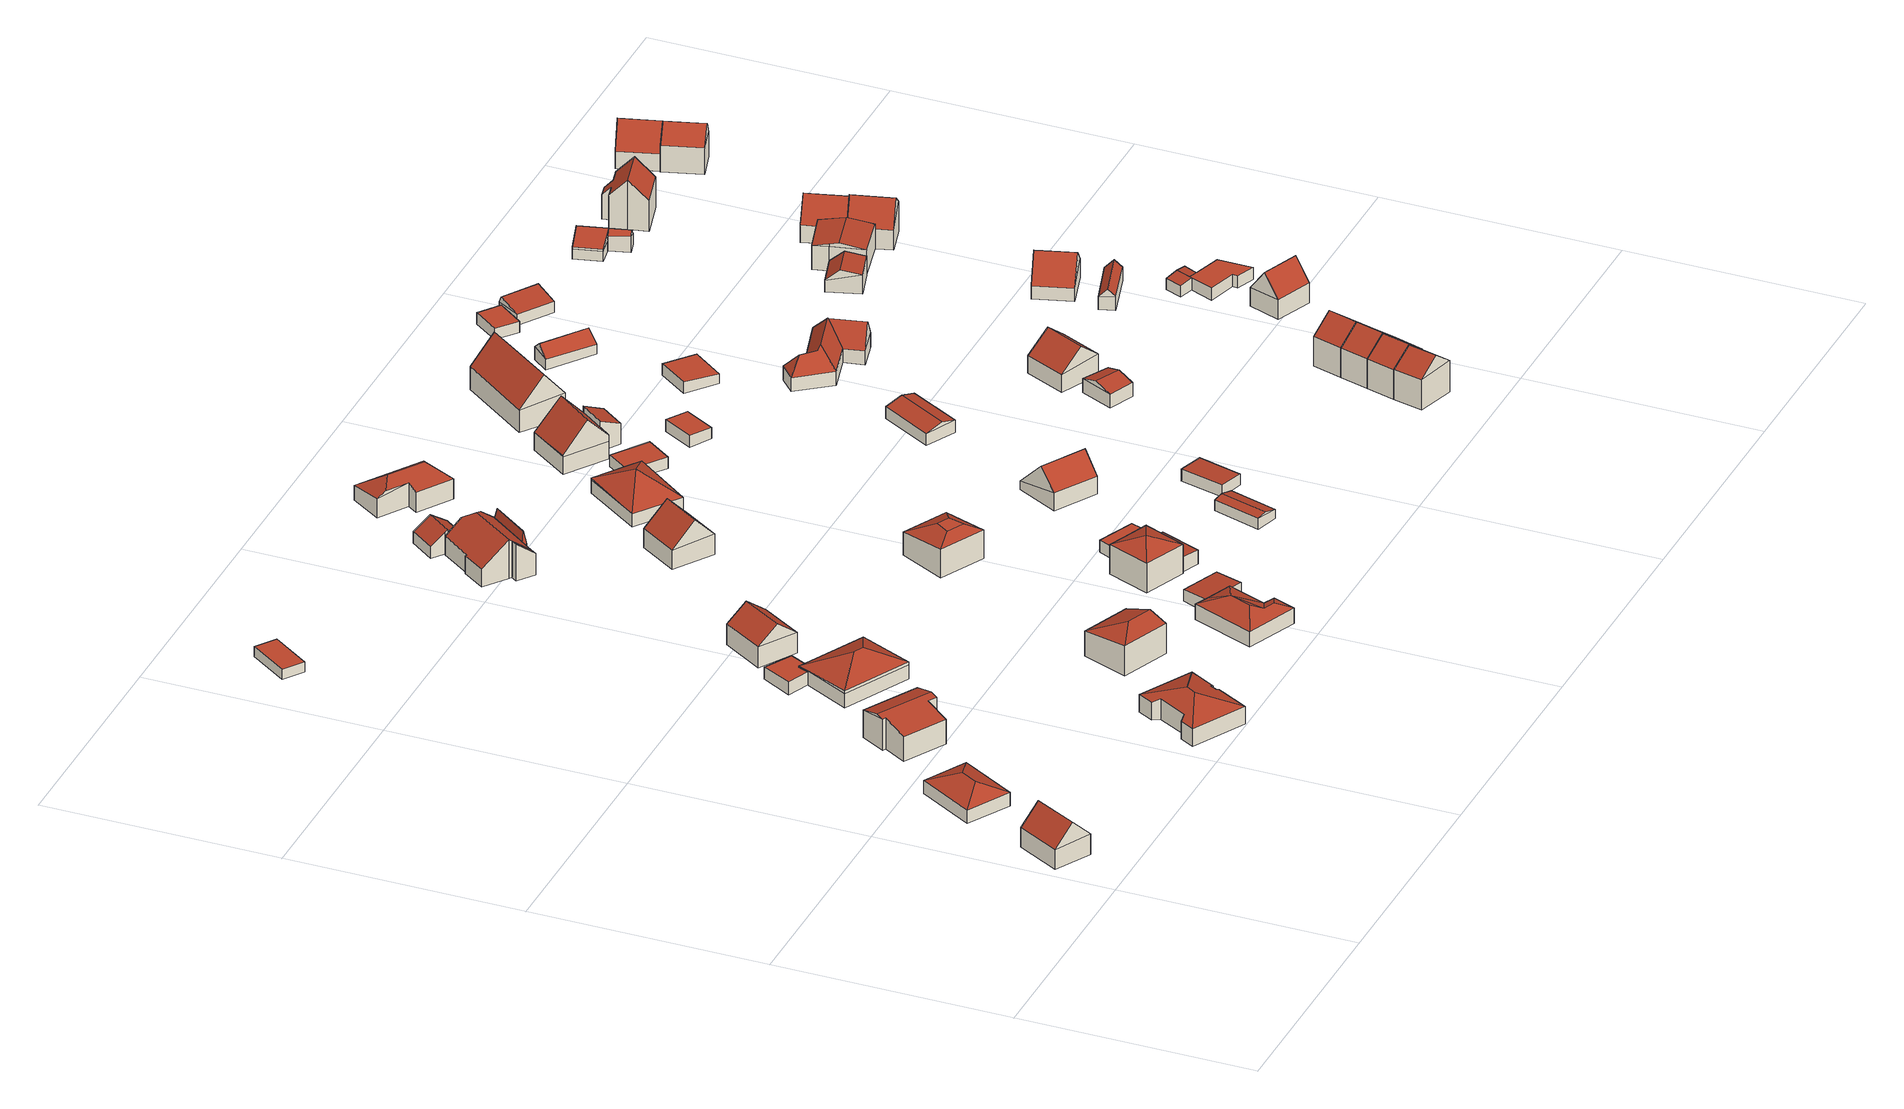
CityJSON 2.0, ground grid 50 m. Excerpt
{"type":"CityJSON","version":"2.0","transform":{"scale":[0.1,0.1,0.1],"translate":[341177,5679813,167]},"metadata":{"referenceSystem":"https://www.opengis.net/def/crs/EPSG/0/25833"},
"CityObjects":{
"building1":{"type":"Building","attributes":{"Dachtyp_tdc":"tdcGableRoof","Gemeindeschluessel":14729160,"Dachneigung":45.12,"QualitaetDacherkennung":83,"Geometrietyp2DReferenz":"3000","function":"31001_9998","roofType":"3100","measuredHeight":8.68},"geometry":[{"type":"MultiSurface","lod":"2","boundaries":[[[0,1,2,3]],[[1,4,5,2]],[[4,6,7,5]],[[6,0,3,7]],[[4,1,8]],[[0,6,9]],[[1,0,9,8]],[[6,4,8,9]],[[3,2,5,7]]],"semantics":{"surfaces":[{"type":"WallSurface"},{"type":"RoofSurface"},{"type":"GroundSurface"}],"values":[0,0,0,0,0,0,1,1,2]}}]},
"building2":{"type":"Building","attributes":{"Dachtyp_tdc":"tdcHipRoof","Gemeindeschluessel":14729160,"Dachneigung":23.97,"QualitaetDacherkennung":82,"Geometrietyp2DReferenz":"3000","function":"31001_9998","roofType":"3200","measuredHeight":5.32},"geometry":[{"type":"MultiSurface","lod":"2","boundaries":[[[10,11,12,13]],[[11,14,15,12]],[[14,16,17,15]],[[16,10,13,17]],[[14,11,18]],[[10,16,19]],[[11,10,19,18]],[[16,14,18,19]],[[13,12,15,17]]],"semantics":{"surfaces":[{"type":"WallSurface"},{"type":"RoofSurface"},{"type":"GroundSurface"}],"values":[0,0,0,0,1,1,1,1,2]}}]},
"building3":{"type":"Building","attributes":{"Dachtyp_tdc":"tdcFreeFormRoof","Gemeindeschluessel":14729160,"Dachneigung":14.76,"QualitaetDacherkennung":68,"Geometrietyp2DReferenz":"3000","function":"31001_9998","roofType":"5000","measuredHeight":7.31},"geometry":[{"type":"MultiSurface","lod":"2","boundaries":[[[20,21,22,23]],[[21,24,25,22]],[[24,26,27,25]],[[26,28,29,27]],[[28,30,31,29]],[[30,32,33,31]],[[32,34,35,33]],[[34,20,23,35]],[[32,30,28,26,24,36,37,34]],[[36,21,20,37]],[[20,34,37]],[[24,21,36]],[[23,22,25,27,29,31,33,35]]],"semantics":{"surfaces":[{"type":"WallSurface"},{"type":"RoofSurface"},{"type":"GroundSurface"}],"values":[0,0,0,0,0,0,0,0,1,1,0,0,2]}}]},
"building4":{"type":"Building","attributes":{"Dachtyp_tdc":"tdcPolyFlatRoof","Gemeindeschluessel":14729160,"Dachneigung":0,"QualitaetDacherkennung":56,"Geometrietyp2DReferenz":"3000","function":"31001_9998","roofType":"1000","measuredHeight":2.3},"geometry":[{"type":"MultiSurface","lod":"2","boundaries":[[[38,39,40,41]],[[39,42,43,40]],[[42,44,45,43]],[[44,38,41,45]],[[44,42,39,38]],[[41,40,43,45]]],"semantics":{"surfaces":[{"type":"WallSurface"},{"type":"RoofSurface"},{"type":"GroundSurface"}],"values":[0,0,0,0,1,2]}}]},
"building5":{"type":"Building","attributes":{"Dachtyp_tdc":"tdcFreeFormRoof","Gemeindeschluessel":14729160,"Dachneigung":20.53,"QualitaetDacherkennung":83,"Geometrietyp2DReferenz":"3000","function":"31001_9998","roofType":"5000","measuredHeight":6.41},"geometry":[{"type":"MultiSurface","lod":"2","boundaries":[[[46,47,48,49]],[[47,50,51,48]],[[50,52,53,51]],[[52,54,55,53]],[[54,56,57,55]],[[56,58,59,57]],[[58,60,61,59]],[[60,62,63,61]],[[62,64,65,63]],[[64,66,67,65]],[[66,68,69,67]],[[68,70,71,69]],[[70,46,49,71]],[[60,72,73]],[[58,72,60]],[[46,74,47]],[[54,52,50,47,74,72,58,56]],[[70,68,66,64,62,73,72,74,46]],[[62,60,73]],[[49,48,51,53,55,57,59,61,63,65,67,69,71]]],"semantics":{"surfaces":[{"type":"WallSurface"},{"type":"RoofSurface"},{"type":"GroundSurface"}],"values":[0,0,0,0,0,0,0,0,0,0,0,0,0,1,1,1,1,1,0,2]}}]},
"building6":{"type":"Building","attributes":{"Dachtyp_tdc":"tdcPolyFlatRoof","Gemeindeschluessel":14729160,"Dachneigung":2.59,"QualitaetDacherkennung":80,"Geometrietyp2DReferenz":"3000","function":"31001_9998","roofType":"2100","measuredHeight":2.92},"geometry":[{"type":"MultiSurface","lod":"2","boundaries":[[[75,76,77,78]],[[76,79,80,77]],[[79,81,82,80]],[[81,83,84,82]],[[83,85,86,84]],[[85,75,78,86]],[[85,83,81,79,76,75]],[[78,77,80,82,84,86]]],"semantics":{"surfaces":[{"type":"WallSurface"},{"type":"RoofSurface"},{"type":"GroundSurface"}],"values":[0,0,0,0,0,0,1,2]}}]},
"building7":{"type":"Building","attributes":{"Dachtyp_tdc":"tdcFreeFormRoof","Gemeindeschluessel":14729160,"Dachneigung":25.03,"QualitaetDacherkennung":72,"Geometrietyp2DReferenz":"3000","function":"31001_9998","roofType":"5000","measuredHeight":6.5},"geometry":[{"type":"MultiSurface","lod":"2","boundaries":[[[87,88,89,90]],[[88,91,78,89]],[[91,92,86,78]],[[92,93,84,86]],[[93,94,95,84]],[[94,87,90,95]],[[96,92,97,98]],[[94,99,100]],[[100,99,96,98]],[[96,99,94,93,92]],[[87,100,98,88]],[[94,100,87]],[[88,98,97,91]],[[91,97,92]],[[90,89,78,86,84,95]]],"semantics":{"surfaces":[{"type":"WallSurface"},{"type":"RoofSurface"},{"type":"GroundSurface"}],"values":[0,0,0,0,0,0,1,1,1,1,0,0,0,0,2]}}]},
"building8":{"type":"Building","attributes":{"Dachtyp_tdc":"tdcGableRoof","Gemeindeschluessel":14729160,"Dachneigung":37.98,"QualitaetDacherkennung":80,"Geometrietyp2DReferenz":"3000","function":"31001_9998","roofType":"3100","measuredHeight":8.06},"geometry":[{"type":"MultiSurface","lod":"2","boundaries":[[[101,102,103,104]],[[102,105,106,103]],[[105,107,108,106]],[[107,101,104,108]],[[105,102,109]],[[101,107,110]],[[102,101,110,109]],[[107,105,109,110]],[[104,103,106,108]]],"semantics":{"surfaces":[{"type":"WallSurface"},{"type":"RoofSurface"},{"type":"GroundSurface"}],"values":[0,0,0,0,0,0,1,1,2]}}]},
"building9":{"type":"Building","attributes":{"Dachtyp_tdc":"tdcHipAndGableRoof","Gemeindeschluessel":14729160,"Dachneigung":22.13,"QualitaetDacherkennung":60,"Geometrietyp2DReferenz":"3000","function":"31001_9998","roofType":"5000","measuredHeight":8.04},"geometry":[{"type":"MultiSurface","lod":"2","boundaries":[[[111,112,113,114]],[[112,115,116,113]],[[115,117,118,116]],[[117,111,114,118]],[[115,112,119]],[[111,117,120]],[[112,111,120,119]],[[117,115,119,120]],[[114,113,116,118]]],"semantics":{"surfaces":[{"type":"WallSurface"},{"type":"RoofSurface"},{"type":"GroundSurface"}],"values":[0,0,0,0,1,0,1,1,2]}}]},
"building10":{"type":"Building","attributes":{"Dachtyp_tdc":"tdcFreeFormRoof","Gemeindeschluessel":14729160,"Dachneigung":21.83,"QualitaetDacherkennung":83,"Geometrietyp2DReferenz":"3000","function":"31001_9998","roofType":"5000","measuredHeight":5.32},"geometry":[{"type":"MultiSurface","lod":"2","boundaries":[[[121,122,123,124]],[[122,125,126,123]],[[125,127,128,126]],[[127,129,130,128]],[[129,131,132,130]],[[131,133,134,132]],[[133,135,136,134]],[[135,121,124,136]],[[131,137,133]],[[137,131,129]],[[138,137,129,127]],[[139,140,138,127,125]],[[139,125,122]],[[140,139,122,121]],[[137,121,135,133]],[[137,140,121]],[[140,137,138]],[[124,123,126,128,130,132,134,136]]],"semantics":{"surfaces":[{"type":"WallSurface"},{"type":"RoofSurface"},{"type":"GroundSurface"}],"values":[0,0,0,0,0,0,0,0,1,1,1,1,1,1,1,1,1,2]}}]},
"building11":{"type":"Building","attributes":{"Gemeindeschluessel":14729160,"Geometrietyp2DReferenz":"3000","function":"31001_9998","roofType":"9999"},"children":["building11-1","building11-2","building11-3"]},
"building11-1":{"type":"BuildingPart","attributes":{"Dachtyp_tdc":"tdcFreeFormRoof","Dachneigung":79.17,"QualitaetDacherkennung":35,"Geometrietyp2DReferenz":"3000","roofType":"5000","measuredHeight":6.89},"parents":["building11"],"geometry":[{"type":"MultiSurface","lod":"2","boundaries":[[[141,142,143,144]],[[142,145,146,143]],[[147,148,149]],[[148,141,144,149]],[[145,142,150]],[[142,141,151,150]],[[141,148,147,151]],[[147,145,150,151]],[[144,143,146,149]],[[149,146,145,147]]],"semantics":{"surfaces":[{"type":"WallSurface"},{"type":"RoofSurface"},{"type":"GroundSurface"},{"type":"ClosureSurface"}],"values":[0,0,0,0,1,1,1,1,2,3]}}]},
"building11-2":{"type":"BuildingPart","attributes":{"Dachtyp_tdc":"tdcGableAndHippedGRoof","Dachneigung":38.02,"QualitaetDacherkennung":85,"Geometrietyp2DReferenz":"3000","roofType":"9999","measuredHeight":8.6},"parents":["building11"],"geometry":[{"type":"MultiSurface","lod":"2","boundaries":[[[152,153,154,155]],[[152,156,157,153]],[[156,158,159,157]],[[158,160,161,159]],[[160,162,163,161]],[[162,164,165,163]],[[164,166,167,165]],[[166,168,169,167]],[[168,170,149,169]],[[171,172,173,146,145]],[[168,166,164,174]],[[164,162,160,158,156,152,174]],[[152,155,175,172,171,170,168,174]],[[173,154,153,157,159,161,163,165,167,169,149,146]],[[154,173,172,175,155]],[[171,145,147,149,170]],[[145,146,149,147]]],"semantics":{"surfaces":[{"type":"WallSurface"},{"type":"RoofSurface"},{"type":"GroundSurface"},{"type":"ClosureSurface"}],"values":[0,0,0,0,0,0,0,0,0,0,1,1,1,2,3,0,3]}}]},
"building11-3":{"type":"BuildingPart","attributes":{"Dachtyp_tdc":"tdcPolyFlatRoof","Dachneigung":37.62,"QualitaetDacherkennung":50,"Geometrietyp2DReferenz":"3000","roofType":"2100","measuredHeight":8.04},"parents":["building11"],"geometry":[{"type":"MultiSurface","lod":"2","boundaries":[[[176,177,178,179]],[[177,155,154,178]],[[176,179,173,172]],[[172,175,155,177,176]],[[179,178,154,173]],[[172,173,154,155,175]]],"semantics":{"surfaces":[{"type":"WallSurface"},{"type":"RoofSurface"},{"type":"GroundSurface"},{"type":"ClosureSurface"}],"values":[0,0,0,1,2,3]}}]},
"building12":{"type":"Building","attributes":{"Dachtyp_tdc":"tdcGableRoof","Gemeindeschluessel":14729160,"Dachneigung":34.56,"QualitaetDacherkennung":76,"Geometrietyp2DReferenz":"3000","function":"31001_9998","roofType":"3100","measuredHeight":5.12},"geometry":[{"type":"MultiSurface","lod":"2","boundaries":[[[180,181,182,183]],[[181,184,185,182]],[[184,186,187,185]],[[186,188,189,187]],[[188,190,191,189]],[[190,192,193,191]],[[192,180,183,193]],[[188,186,184,181,180]],[[180,192,190,188]],[[183,182,185,187,189,191,193]]],"semantics":{"surfaces":[{"type":"WallSurface"},{"type":"RoofSurface"},{"type":"GroundSurface"}],"values":[0,0,0,0,0,0,0,1,1,2]}}]},
"building13":{"type":"Building","attributes":{"Dachtyp_tdc":"tdcPolyFlatRoof","Gemeindeschluessel":14729160,"Dachneigung":3.45,"QualitaetDacherkennung":73,"Geometrietyp2DReferenz":"3000","function":"31001_9998","roofType":"2100","measuredHeight":3.04},"geometry":[{"type":"MultiSurface","lod":"2","boundaries":[[[194,195,196,132]],[[195,197,198,196]],[[197,199,200,198]],[[199,201,136,200]],[[201,202,134,136]],[[202,194,132,134]],[[202,201,199,197,195,194]],[[132,196,198,200,136,134]]],"semantics":{"surfaces":[{"type":"WallSurface"},{"type":"RoofSurface"},{"type":"GroundSurface"}],"values":[0,0,0,0,0,0,1,2]}}]},
"building14":{"type":"Building","attributes":{"Dachtyp_tdc":"tdcGableRoof","Gemeindeschluessel":14729160,"Dachneigung":43.81,"QualitaetDacherkennung":75,"Geometrietyp2DReferenz":"3000","function":"31001_9998","roofType":"3100","measuredHeight":9.25},"geometry":[{"type":"MultiSurface","lod":"2","boundaries":[[[203,204,205,206]],[[204,207,208,205]],[[207,209,210,208]],[[209,203,206,210]],[[207,204,211]],[[203,209,212]],[[204,203,212,211]],[[209,207,211,212]],[[206,205,208,210]]],"semantics":{"surfaces":[{"type":"WallSurface"},{"type":"RoofSurface"},{"type":"GroundSurface"}],"values":[0,0,0,0,0,0,1,1,2]}}]},
"building15":{"type":"Building","attributes":{"Dachtyp_tdc":"tdcCutTentRoof","Gemeindeschluessel":14729160,"Dachneigung":26.08,"QualitaetDacherkennung":58,"Geometrietyp2DReferenz":"3000","function":"31001_9998","roofType":"9999","measuredHeight":7.55},"geometry":[{"type":"MultiSurface","lod":"2","boundaries":[[[213,214,215,216]],[[214,217,218,215]],[[217,219,220,218]],[[219,213,216,220]],[[214,213,221,222]],[[217,214,222,223]],[[219,217,223,224]],[[213,219,224,221]],[[224,223,222,221]],[[216,215,218,220]]],"semantics":{"surfaces":[{"type":"WallSurface"},{"type":"RoofSurface"},{"type":"GroundSurface"}],"values":[0,0,0,0,1,1,1,1,1,2]}}]},
"building16":{"type":"Building","attributes":{"Dachtyp_tdc":"tdcFreeFormRoof","Gemeindeschluessel":14729160,"Dachneigung":21.97,"QualitaetDacherkennung":85,"Geometrietyp2DReferenz":"3000","function":"31001_9998","roofType":"5000","measuredHeight":8.48},"geometry":[{"type":"MultiSurface","lod":"2","boundaries":[[[225,226,227,228]],[[226,229,230,227]],[[229,231,232,230]],[[231,233,234,232]],[[233,235,236,234]],[[235,237,238,236]],[[237,225,228,238]],[[231,239,237,235,233]],[[225,237,239]],[[226,225,239]],[[229,226,239,231]],[[228,227,230,232,234,236,238]]],"semantics":{"surfaces":[{"type":"WallSurface"},{"type":"RoofSurface"},{"type":"GroundSurface"}],"values":[0,0,0,0,0,0,0,1,1,1,1,2]}}]},
"building17":{"type":"Building","attributes":{"Dachtyp_tdc":"tdcFreeFormRoof","Gemeindeschluessel":14729160,"Dachneigung":33.97,"QualitaetDacherkennung":49,"Geometrietyp2DReferenz":"3000","function":"31001_9998","roofType":"5000","measuredHeight":6.28},"geometry":[{"type":"MultiSurface","lod":"2","boundaries":[[[240,241,242,243]],[[241,244,245,242]],[[244,246,247,245]],[[246,248,249,247]],[[248,250,251,249]],[[250,240,243,251]],[[240,252,241]],[[253,254,250,248]],[[254,252,240,250]],[[241,252,254,253,246,244]],[[248,246,253]],[[243,242,245,247,249,251]]],"semantics":{"surfaces":[{"type":"WallSurface"},{"type":"RoofSurface"},{"type":"GroundSurface"}],"values":[0,0,0,0,0,0,1,1,1,1,0,2]}}]},
"building18":{"type":"Building","attributes":{"Dachtyp_tdc":"tdcPolyFlatRoof","Gemeindeschluessel":14729160,"Dachneigung":3.65,"QualitaetDacherkennung":64,"Geometrietyp2DReferenz":"3000","function":"31001_9998","roofType":"2100","measuredHeight":3.44},"geometry":[{"type":"MultiSurface","lod":"2","boundaries":[[[255,256,234,236]],[[256,257,232,234]],[[257,258,259,232]],[[258,260,261,259]],[[260,262,263,261]],[[262,255,236,263]],[[262,260,258,257,256,255]],[[236,234,232,259,261,263]]],"semantics":{"surfaces":[{"type":"WallSurface"},{"type":"RoofSurface"},{"type":"GroundSurface"}],"values":[0,0,0,0,0,0,1,2]}}]},
"building19":{"type":"Building","attributes":{"Dachtyp_tdc":"tdcPolyFlatRoof","Gemeindeschluessel":14729160,"Dachneigung":0,"QualitaetDacherkennung":72,"Geometrietyp2DReferenz":"3000","function":"31001_9998","roofType":"1000","measuredHeight":2.73},"geometry":[{"type":"MultiSurface","lod":"2","boundaries":[[[264,265,266,267]],[[265,268,269,266]],[[268,270,271,269]],[[270,272,273,271]],[[272,264,267,273]],[[272,270,268,265,264]],[[267,266,269,271,273]]],"semantics":{"surfaces":[{"type":"WallSurface"},{"type":"RoofSurface"},{"type":"GroundSurface"}],"values":[0,0,0,0,0,1,2]}}]},
"building20":{"type":"Building","attributes":{"Dachtyp_tdc":"tdcFreeFormRoof","Gemeindeschluessel":14729160,"Dachneigung":34.95,"QualitaetDacherkennung":62,"Geometrietyp2DReferenz":"3000","function":"31001_9998","roofType":"5000","measuredHeight":7.16},"geometry":[{"type":"MultiSurface","lod":"2","boundaries":[[[274,275,276,277]],[[275,278,279,276]],[[278,280,281,279]],[[280,282,283,281]],[[282,274,277,283]],[[284,285,286,287]],[[274,285,284]],[[274,284,275]],[[284,287,275]],[[275,287,278]],[[278,287,286,280]],[[280,286,285,282]],[[282,285,274]],[[277,276,279,281,283]]],"semantics":{"surfaces":[{"type":"WallSurface"},{"type":"RoofSurface"},{"type":"GroundSurface"}],"values":[0,0,0,0,0,1,1,1,1,0,0,0,0,2]}}]},
"building21":{"type":"Building","attributes":{"Dachtyp_tdc":"tdcPolyFlatRoof","Gemeindeschluessel":14729160,"Dachneigung":0,"QualitaetDacherkennung":76,"Geometrietyp2DReferenz":"3000","function":"31001_9998","roofType":"1000","measuredHeight":2.59},"geometry":[{"type":"MultiSurface","lod":"2","boundaries":[[[288,289,290,291]],[[289,292,293,290]],[[292,294,295,293]],[[294,296,297,295]],[[296,288,291,297]],[[296,294,292,289,288]],[[291,290,293,295,297]]],"semantics":{"surfaces":[{"type":"WallSurface"},{"type":"RoofSurface"},{"type":"GroundSurface"}],"values":[0,0,0,0,0,1,2]}}]},
"building22":{"type":"Building","attributes":{"Dachtyp_tdc":"tdcGableRoof","Gemeindeschluessel":14729160,"Dachneigung":15.83,"QualitaetDacherkennung":87,"Geometrietyp2DReferenz":"3000","function":"31001_9998","roofType":"3100","measuredHeight":2.89},"geometry":[{"type":"MultiSurface","lod":"2","boundaries":[[[298,299,300,301]],[[299,302,303,300]],[[302,304,305,303]],[[304,298,301,305]],[[302,299,306]],[[298,304,307]],[[299,298,307,306]],[[304,302,306,307]],[[301,300,303,305]]],"semantics":{"surfaces":[{"type":"WallSurface"},{"type":"RoofSurface"},{"type":"GroundSurface"}],"values":[0,0,0,0,0,0,1,1,2]}}]},
"building23":{"type":"Building","attributes":{"Dachtyp_tdc":"tdcGableRoof","Gemeindeschluessel":14729160,"Dachneigung":45.02,"QualitaetDacherkennung":88,"Geometrietyp2DReferenz":"3000","function":"31001_9998","roofType":"3100","measuredHeight":8},"geometry":[{"type":"MultiSurface","lod":"2","boundaries":[[[308,309,310,311]],[[309,312,313,310]],[[312,314,315,313]],[[309,308,316]],[[314,312,317]],[[308,314,317,316]],[[312,309,316,317]],[[315,311,310,313]],[[314,308,311,315]]],"semantics":{"surfaces":[{"type":"WallSurface"},{"type":"RoofSurface"},{"type":"GroundSurface"}],"values":[0,0,0,0,0,1,1,2,0]}}]},
"building24":{"type":"Building","attributes":{"Gemeindeschluessel":14729160,"Geometrietyp2DReferenz":"3000","function":"31001_9998","roofType":"9999"},"children":["building24-1","building24-2"]},
"building24-1":{"type":"BuildingPart","attributes":{"Dachtyp_tdc":"tdcPolyFlatRoof","Dachneigung":23.36,"QualitaetDacherkennung":74,"Geometrietyp2DReferenz":"3000","roofType":"2100","measuredHeight":6.6},"parents":["building24"],"geometry":[{"type":"MultiSurface","lod":"2","boundaries":[[[318,319,320,321,322,323]],[[319,324,325,320]],[[324,326,327,328,329,325]],[[326,324,319,318]],[[321,320,325,329]],[[323,327,326,318]],[[322,321,329,328]],[[322,328,327,323]]],"semantics":{"surfaces":[{"type":"WallSurface"},{"type":"RoofSurface"},{"type":"GroundSurface"},{"type":"ClosureSurface"}],"values":[0,0,0,1,2,0,3,3]}}]},
"building24-2":{"type":"BuildingPart","attributes":{"Dachtyp_tdc":"tdcGableRoof","Dachneigung":47.99,"QualitaetDacherkennung":68,"Geometrietyp2DReferenz":"3000","roofType":"3100","measuredHeight":10.36},"parents":["building24"],"geometry":[{"type":"MultiSurface","lod":"2","boundaries":[[[330,322,321,331]],[[328,332,333,329]],[[332,334,335,333]],[[334,330,331,335]],[[330,336,337,338]],[[339,327,323,338,337]],[[330,338,323,322]],[[328,327,339,332]],[[332,339,337,336,334]],[[334,336,330]],[[331,321,329,333,335]],[[329,321,322,328]],[[322,323,327,328]]],"semantics":{"surfaces":[{"type":"WallSurface"},{"type":"RoofSurface"},{"type":"GroundSurface"},{"type":"ClosureSurface"}],"values":[0,0,0,0,1,1,0,0,0,0,2,3,3]}}]},
"building25":{"type":"Building","attributes":{"Dachtyp_tdc":"tdcPolyFlatRoof","Gemeindeschluessel":14729160,"Dachneigung":3.01,"QualitaetDacherkennung":79,"Geometrietyp2DReferenz":"3000","function":"31001_9998","roofType":"2100","measuredHeight":2.71},"geometry":[{"type":"MultiSurface","lod":"2","boundaries":[[[340,341,342,343]],[[341,344,345,342]],[[344,346,347,345]],[[346,340,343,347]],[[346,344,341,340]],[[343,342,345,347]]],"semantics":{"surfaces":[{"type":"WallSurface"},{"type":"RoofSurface"},{"type":"GroundSurface"}],"values":[0,0,0,0,1,2]}}]},
"building26":{"type":"Building","attributes":{"Dachtyp_tdc":"tdcPolyFlatRoof","Gemeindeschluessel":14729160,"Dachneigung":2.56,"QualitaetDacherkennung":77,"Geometrietyp2DReferenz":"3000","function":"31001_9998","roofType":"2100","measuredHeight":2.71},"geometry":[{"type":"MultiSurface","lod":"2","boundaries":[[[348,349,350,351]],[[349,352,353,350]],[[352,354,355,353]],[[354,348,351,355]],[[354,352,349,348]],[[351,350,353,355]]],"semantics":{"surfaces":[{"type":"WallSurface"},{"type":"RoofSurface"},{"type":"GroundSurface"}],"values":[0,0,0,0,1,2]}}]},
"building27":{"type":"Building","attributes":{"Dachtyp_tdc":"tdcGableRoof","Gemeindeschluessel":14729160,"Dachneigung":48.08,"QualitaetDacherkennung":50,"Geometrietyp2DReferenz":"3000","function":"31001_9998","roofType":"3100","measuredHeight":11.03},"geometry":[{"type":"MultiSurface","lod":"2","boundaries":[[[356,357,358,359]],[[357,360,361,358]],[[360,362,363,361]],[[362,356,359,363]],[[360,357,364]],[[356,362,365]],[[357,356,365,364]],[[362,360,364,365]],[[359,358,361,363]]],"semantics":{"surfaces":[{"type":"WallSurface"},{"type":"RoofSurface"},{"type":"GroundSurface"}],"values":[0,0,0,0,0,0,1,1,2]}}]},
"building28":{"type":"Building","attributes":{"Dachtyp_tdc":"tdcGableRoof","Gemeindeschluessel":14729160,"Dachneigung":14.08,"QualitaetDacherkennung":84,"Geometrietyp2DReferenz":"3000","function":"31001_9998","roofType":"3100","measuredHeight":3.5},"geometry":[{"type":"MultiSurface","lod":"2","boundaries":[[[366,367,368,369]],[[367,370,371,368]],[[370,372,373,371]],[[372,366,369,373]],[[370,367,374]],[[366,372,375]],[[367,366,375,374]],[[372,370,374,375]],[[369,368,371,373]]],"semantics":{"surfaces":[{"type":"WallSurface"},{"type":"RoofSurface"},{"type":"GroundSurface"}],"values":[0,0,0,0,0,0,1,1,2]}}]},
"building29":{"type":"Building","attributes":{"Dachtyp_tdc":"tdcPolyFlatRoof","Gemeindeschluessel":14729160,"Dachneigung":2.58,"QualitaetDacherkennung":71,"Geometrietyp2DReferenz":"3000","function":"31001_9998","roofType":"2100","measuredHeight":2.54},"geometry":[{"type":"MultiSurface","lod":"2","boundaries":[[[376,377,378,379]],[[377,380,381,378]],[[380,382,383,381]],[[382,376,379,383]],[[382,380,377,376]],[[379,378,381,383]]],"semantics":{"surfaces":[{"type":"WallSurface"},{"type":"RoofSurface"},{"type":"GroundSurface"}],"values":[0,0,0,0,1,2]}}]},
"building30":{"type":"Building","attributes":{"Dachtyp_tdc":"tdcGableRoof","Gemeindeschluessel":14729160,"Dachneigung":38.81,"QualitaetDacherkennung":83,"Geometrietyp2DReferenz":"3000","function":"31001_9998","roofType":"3100","measuredHeight":4.48},"geometry":[{"type":"MultiSurface","lod":"2","boundaries":[[[384,385,386,387]],[[385,388,389,386]],[[388,390,391,389]],[[390,384,387,391]],[[388,385,392]],[[384,390,393]],[[385,384,393,392]],[[390,388,392,393]],[[387,386,389,391]]],"semantics":{"surfaces":[{"type":"WallSurface"},{"type":"RoofSurface"},{"type":"GroundSurface"}],"values":[0,0,0,0,0,0,1,1,2]}}]},
"building31":{"type":"Building","attributes":{"Dachtyp_tdc":"tdcGableRoof","Gemeindeschluessel":14729160,"Dachneigung":15.4,"QualitaetDacherkennung":85,"Geometrietyp2DReferenz":"3000","function":"31001_9998","roofType":"3100","measuredHeight":4.12},"geometry":[{"type":"MultiSurface","lod":"2","boundaries":[[[394,395,396,397]],[[395,398,399,396]],[[398,400,401,399]],[[400,394,397,401]],[[398,395,402]],[[394,400,403]],[[395,394,403,402]],[[400,398,402,403]],[[397,396,399,401]]],"semantics":{"surfaces":[{"type":"WallSurface"},{"type":"RoofSurface"},{"type":"GroundSurface"}],"values":[0,0,0,0,0,0,1,1,2]}}]},
"building32":{"type":"Building","attributes":{"Dachtyp_tdc":"tdcFreeFormRoof","Gemeindeschluessel":14729160,"Dachneigung":53.59,"QualitaetDacherkennung":28,"Geometrietyp2DReferenz":"3000","function":"31001_9998","roofType":"5000","measuredHeight":7.62},"geometry":[{"type":"MultiSurface","lod":"2","boundaries":[[[404,405,406,407]],[[405,408,409,406]],[[408,410,411,409]],[[410,412,413,411]],[[412,414,415,413]],[[414,416,417,415]],[[416,418,419,417]],[[418,404,407,419]],[[420,421,418,416]],[[420,416,414]],[[422,421,420,414,412]],[[423,424,422,412,410]],[[425,423,410,408]],[[425,408,405]],[[424,423,425,405,404]],[[421,422,424,404,418]],[[407,406,409,411,413,415,417,419]]],"semantics":{"surfaces":[{"type":"WallSurface"},{"type":"RoofSurface"},{"type":"GroundSurface"}],"values":[0,0,0,0,0,0,0,0,1,1,1,1,1,0,1,1,2]}}]},
"building33":{"type":"Building","attributes":{"Dachtyp_tdc":"tdcGableRoof","Gemeindeschluessel":14729160,"Dachneigung":36.55,"QualitaetDacherkennung":77,"Geometrietyp2DReferenz":"3000","function":"31001_9998","roofType":"3100","measuredHeight":10.07},"geometry":[{"type":"MultiSurface","lod":"2","boundaries":[[[426,427,428,429]],[[427,430,431,428]],[[430,432,433,431]],[[432,426,429,433]],[[430,427,434]],[[426,432,435]],[[427,426,435,434]],[[432,430,434,435]],[[429,428,431,433]]],"semantics":{"surfaces":[{"type":"WallSurface"},{"type":"RoofSurface"},{"type":"GroundSurface"}],"values":[0,0,0,0,0,0,1,1,2]}}]},
"building34":{"type":"Building","attributes":{"Dachtyp_tdc":"tdcGableRoof","Gemeindeschluessel":14729160,"Dachneigung":39.8,"QualitaetDacherkennung":73,"Geometrietyp2DReferenz":"3000","function":"31001_9998","roofType":"3100","measuredHeight":8.14},"geometry":[{"type":"MultiSurface","lod":"2","boundaries":[[[436,437,438,439]],[[437,440,441,438]],[[440,442,443,441]],[[442,436,439,443]],[[440,437,444]],[[436,442,445]],[[437,436,445,444]],[[442,440,444,445]],[[439,438,441,443]]],"semantics":{"surfaces":[{"type":"WallSurface"},{"type":"RoofSurface"},{"type":"GroundSurface"}],"values":[0,0,0,0,0,0,1,1,2]}}]},
"building35":{"type":"Building","attributes":{"Dachtyp_tdc":"tdcGableRoof","Gemeindeschluessel":14729160,"Dachneigung":36.17,"QualitaetDacherkennung":80,"Geometrietyp2DReferenz":"3000","function":"31001_9998","roofType":"3100","measuredHeight":10.08},"geometry":[{"type":"MultiSurface","lod":"2","boundaries":[[[446,447,429,448]],[[447,449,433,429]],[[449,450,451,433]],[[450,446,448,451]],[[449,447,452]],[[446,450,453]],[[447,446,453,452]],[[450,449,452,453]],[[448,429,433,451]]],"semantics":{"surfaces":[{"type":"WallSurface"},{"type":"RoofSurface"},{"type":"GroundSurface"}],"values":[0,0,0,0,0,0,1,1,2]}}]},
"building36":{"type":"Building","attributes":{"Dachtyp_tdc":"tdcPolyFlatRoof","Gemeindeschluessel":14729160,"Dachneigung":0,"QualitaetDacherkennung":75,"Geometrietyp2DReferenz":"3000","function":"31001_9998","roofType":"1000","measuredHeight":2.46},"geometry":[{"type":"MultiSurface","lod":"2","boundaries":[[[454,455,456,457]],[[455,458,459,456]],[[458,460,461,459]],[[460,454,457,461]],[[460,458,455,454]],[[457,456,459,461]]],"semantics":{"surfaces":[{"type":"WallSurface"},{"type":"RoofSurface"},{"type":"GroundSurface"}],"values":[0,0,0,0,1,2]}}]},
"building37":{"type":"Building","attributes":{"Dachtyp_tdc":"tdcGableRoof","Gemeindeschluessel":14729160,"Dachneigung":36.49,"QualitaetDacherkennung":81,"Geometrietyp2DReferenz":"3000","function":"31001_9998","roofType":"3100","measuredHeight":10.08},"geometry":[{"type":"MultiSurface","lod":"2","boundaries":[[[462,446,448,463]],[[446,450,451,448]],[[450,464,465,451]],[[464,462,463,465]],[[450,446,466]],[[462,464,467]],[[446,462,467,466]],[[464,450,466,467]],[[463,448,451,465]]],"semantics":{"surfaces":[{"type":"WallSurface"},{"type":"RoofSurface"},{"type":"GroundSurface"}],"values":[0,0,0,0,0,0,1,1,2]}}]},
"building38":{"type":"Building","attributes":{"Dachtyp_tdc":"tdcGableRoof","Gemeindeschluessel":14729160,"Dachneigung":36.77,"QualitaetDacherkennung":69,"Geometrietyp2DReferenz":"3000","function":"31001_9998","roofType":"3100","measuredHeight":10.07},"geometry":[{"type":"MultiSurface","lod":"2","boundaries":[[[468,462,463,469]],[[462,464,465,463]],[[464,470,471,465]],[[470,468,469,471]],[[464,462,467]],[[468,470,472]],[[462,468,472,467]],[[470,464,467,472]],[[469,463,465,471]]],"semantics":{"surfaces":[{"type":"WallSurface"},{"type":"RoofSurface"},{"type":"GroundSurface"}],"values":[0,0,0,0,0,0,1,1,2]}}]},
"building39":{"type":"Building","attributes":{"Dachtyp_tdc":"tdcGableRoof","Gemeindeschluessel":14729160,"Dachneigung":11.2,"QualitaetDacherkennung":34,"Geometrietyp2DReferenz":"3000","function":"31001_9998","roofType":"3100","measuredHeight":3.6},"geometry":[{"type":"MultiSurface","lod":"2","boundaries":[[[473,474,475,476]],[[474,477,478,475]],[[477,479,480,478]],[[479,473,476,480]],[[477,474,481]],[[473,479,482]],[[474,473,482,481]],[[479,477,481,482]],[[476,475,478,480]]],"semantics":{"surfaces":[{"type":"WallSurface"},{"type":"RoofSurface"},{"type":"GroundSurface"}],"values":[0,0,0,0,0,0,1,1,2]}}]},
"building40":{"type":"Building","attributes":{"Dachtyp_tdc":"tdcGableRoof","Gemeindeschluessel":14729160,"Dachneigung":10.47,"QualitaetDacherkennung":57,"Geometrietyp2DReferenz":"3000","function":"31001_9998","roofType":"3100","measuredHeight":5.02},"geometry":[{"type":"MultiSurface","lod":"2","boundaries":[[[483,484,485,486]],[[484,487,488,485]],[[487,489,490,488]],[[489,483,486,490]],[[487,484,491]],[[483,489,492]],[[484,483,492,491]],[[489,487,491,492]],[[486,485,488,490]]],"semantics":{"surfaces":[{"type":"WallSurface"},{"type":"RoofSurface"},{"type":"GroundSurface"}],"values":[0,0,0,0,0,0,1,1,2]}}]},
"building41":{"type":"Building","attributes":{"Dachtyp_tdc":"tdcGableRoof","Gemeindeschluessel":14729160,"Dachneigung":52.57,"QualitaetDacherkennung":75,"Geometrietyp2DReferenz":"3000","function":"31001_9998","roofType":"3100","measuredHeight":9},"geometry":[{"type":"MultiSurface","lod":"2","boundaries":[[[493,494,495,496]],[[494,497,498,495]],[[497,499,500,498]],[[499,493,496,500]],[[497,494,501]],[[493,499,502]],[[494,493,502,501]],[[499,497,501,502]],[[496,495,498,500]]],"semantics":{"surfaces":[{"type":"WallSurface"},{"type":"RoofSurface"},{"type":"GroundSurface"}],"values":[0,0,0,0,0,0,1,1,2]}}]},
"building42":{"type":"Building","attributes":{"Dachtyp_tdc":"tdcGableRoof","Gemeindeschluessel":14729160,"Dachneigung":45.1,"QualitaetDacherkennung":50,"Geometrietyp2DReferenz":"3000","function":"31001_9998","roofType":"3100","measuredHeight":4.6},"geometry":[{"type":"MultiSurface","lod":"2","boundaries":[[[503,504,505,506]],[[504,507,508,505]],[[507,509,510,508]],[[509,503,506,510]],[[507,504,511]],[[503,509,512]],[[504,503,512,511]],[[509,507,511,512]],[[506,505,508,510]]],"semantics":{"surfaces":[{"type":"WallSurface"},{"type":"RoofSurface"},{"type":"GroundSurface"}],"values":[0,0,0,0,0,0,1,1,2]}}]},
"building43":{"type":"Building","attributes":{"Dachtyp_tdc":"tdcGableRoof","Gemeindeschluessel":14729160,"Dachneigung":48.59,"QualitaetDacherkennung":74,"Geometrietyp2DReferenz":"3000","function":"31001_9998","roofType":"3100","measuredHeight":8.18},"geometry":[{"type":"MultiSurface","lod":"2","boundaries":[[[513,514,515,516]],[[514,517,518,515]],[[517,519,520,518]],[[519,513,516,520]],[[517,514,521]],[[513,519,522]],[[514,513,522,521]],[[519,517,521,522]],[[516,515,518,520]]],"semantics":{"surfaces":[{"type":"WallSurface"},{"type":"RoofSurface"},{"type":"GroundSurface"}],"values":[0,0,0,0,0,0,1,1,2]}}]},
"building44":{"type":"Building","attributes":{"Gemeindeschluessel":14729160,"Geometrietyp2DReferenz":"3000","function":"31001_9998","roofType":"9999"},"children":["building44-1","building44-2"]},
"building44-1":{"type":"BuildingPart","attributes":{"Dachtyp_tdc":"tdcGableRoof","Dachneigung":46.05,"QualitaetDacherkennung":82,"Geometrietyp2DReferenz":"3000","roofType":"3100","measuredHeight":4.49},"parents":["building44"],"geometry":[{"type":"MultiSurface","lod":"2","boundaries":[[[523,524,525,526,527]],[[524,528,529,525]],[[528,530,531,532,529]],[[528,524,533]],[[524,523,534,535,533]],[[530,528,533,535,536]],[[526,525,529,532]],[[523,527,537]],[[527,526,532,531]],[[527,531,530,537]],[[537,534,523]],[[530,536,535,534,537]]],"semantics":{"surfaces":[{"type":"WallSurface"},{"type":"RoofSurface"},{"type":"GroundSurface"},{"type":"ClosureSurface"}],"values":[0,0,0,0,1,1,2,0,3,3,0,3]}}]},
"building44-2":{"type":"BuildingPart","attributes":{"Dachtyp_tdc":"tdcGableRoof","Dachneigung":22.49,"QualitaetDacherkennung":83,"Geometrietyp2DReferenz":"3000","roofType":"3100","measuredHeight":4.48},"parents":["building44"],"geometry":[{"type":"MultiSurface","lod":"2","boundaries":[[[531,538,539,532]],[[538,540,541,539]],[[540,542,543,541]],[[542,527,526,543]],[[527,544,545,535,534,537]],[[546,547,548,536,535,545]],[[531,530,548,547,538]],[[538,547,546,540]],[[540,546,545,544,542]],[[542,544,527]],[[526,532,539,541,543]],[[532,526,527,531]],[[536,548,530]],[[537,530,531,527]],[[535,536,530,537,534]]],"semantics":{"surfaces":[{"type":"WallSurface"},{"type":"RoofSurface"},{"type":"GroundSurface"},{"type":"ClosureSurface"}],"values":[0,0,0,0,1,1,0,0,0,0,2,3,0,3,3]}}]},
"building45":{"type":"Building","attributes":{"Gemeindeschluessel":14729160,"Geometrietyp2DReferenz":"3000","function":"31001_9998","roofType":"9999"},"children":["building45-1","building45-2","building45-3"]},
"building45-1":{"type":"BuildingPart","attributes":{"Dachtyp_tdc":"tdcPolyFlatRoof","Dachneigung":4.2,"QualitaetDacherkennung":73,"Geometrietyp2DReferenz":"3000","roofType":"2100","measuredHeight":2.74},"parents":["building45"],"geometry":[{"type":"MultiSurface","lod":"2","boundaries":[[[549,550,551,552]],[[553,554,555,556]],[[553,549,552,554]],[[553,556,557,550,549]],[[552,551,558,555,554]],[[556,555,558,557]],[[557,558,551,550]]],"semantics":{"surfaces":[{"type":"WallSurface"},{"type":"RoofSurface"},{"type":"GroundSurface"},{"type":"ClosureSurface"}],"values":[0,0,0,1,2,3,3]}}]},
"building45-2":{"type":"BuildingPart","attributes":{"Dachtyp_tdc":"tdcPolyFlatRoof","Dachneigung":0,"QualitaetDacherkennung":85,"Geometrietyp2DReferenz":"3000","roofType":"1000","measuredHeight":2.68},"parents":["building45"],"geometry":[{"type":"MultiSurface","lod":"2","boundaries":[[[559,560,561,562,563]],[[560,564,565,561]],[[564,566,567,565]],[[566,568,569,567]],[[568,570,571,569]],[[570,556,555,571]],[[570,568,566,564,560,559,572,557,556]],[[555,558,562,561,565,567,569,571]],[[558,555,556,557]],[[563,572,559]],[[562,558,557,572,563]]],"semantics":{"surfaces":[{"type":"WallSurface"},{"type":"RoofSurface"},{"type":"GroundSurface"},{"type":"ClosureSurface"}],"values":[0,0,0,0,0,0,1,2,3,0,3]}}]},
"building45-3":{"type":"BuildingPart","attributes":{"Dachtyp_tdc":"tdcPolyFlatRoof","Dachneigung":3.73,"QualitaetDacherkennung":68,"Geometrietyp2DReferenz":"3000","roofType":"2100","measuredHeight":2.74},"parents":["building45"],"geometry":[{"type":"MultiSurface","lod":"2","boundaries":[[[573,574,551,550]],[[573,563,562,574]],[[575,572,563,573,550]],[[551,574,562,558]],[[572,575,557]],[[558,562,563,572,557]],[[557,575,550]],[[551,558,557,550]]],"semantics":{"surfaces":[{"type":"WallSurface"},{"type":"RoofSurface"},{"type":"GroundSurface"},{"type":"ClosureSurface"}],"values":[0,0,1,2,0,3,0,3]}}]},
"building46":{"type":"Building","attributes":{"Dachtyp_tdc":"tdcGableRoof","Gemeindeschluessel":14729160,"Dachneigung":10.23,"QualitaetDacherkennung":75,"Geometrietyp2DReferenz":"3000","function":"31001_9998","roofType":"3100","measuredHeight":6.37},"geometry":[{"type":"MultiSurface","lod":"2","boundaries":[[[576,577,578,579]],[[577,580,581,578]],[[580,582,583,581]],[[582,584,585,583]],[[584,586,587,585]],[[586,576,579,587]],[[586,588,589,590,576]],[[580,591,590,589,582]],[[577,591,580]],[[576,590,591,577]],[[584,588,586]],[[582,589,588,584]],[[579,578,581,583,585,587]]],"semantics":{"surfaces":[{"type":"WallSurface"},{"type":"RoofSurface"},{"type":"GroundSurface"}],"values":[0,0,0,0,0,0,1,1,0,0,0,0,2]}}]},
"building47":{"type":"Building","attributes":{"Dachtyp_tdc":"tdcFreeFormRoof","Gemeindeschluessel":14729160,"Dachneigung":51.34,"QualitaetDacherkennung":61,"Geometrietyp2DReferenz":"3000","function":"31001_9998","roofType":"5000","measuredHeight":9.15},"geometry":[{"type":"MultiSurface","lod":"2","boundaries":[[[592,593,594,595]],[[593,596,597,594]],[[596,598,599,597]],[[598,600,601,599]],[[600,592,595,601]],[[600,602,603,593,592]],[[602,598,596,603]],[[600,598,602]],[[596,593,603]],[[595,594,597,599,601]]],"semantics":{"surfaces":[{"type":"WallSurface"},{"type":"RoofSurface"},{"type":"GroundSurface"}],"values":[0,0,0,0,0,1,1,0,0,2]}}]},
"building48":{"type":"Building","attributes":{"Dachtyp_tdc":"tdcGableRoof","Gemeindeschluessel":14729160,"Dachneigung":50.72,"QualitaetDacherkennung":58,"Geometrietyp2DReferenz":"3000","function":"31001_9998","roofType":"3100","measuredHeight":8.64},"geometry":[{"type":"MultiSurface","lod":"2","boundaries":[[[604,605,606,607]],[[605,608,609,606]],[[608,610,611,609]],[[610,612,613,611]],[[612,604,607,613]],[[614,615,616,617]],[[610,608,605,617,616]],[[612,615,614,604]],[[610,616,615,612]],[[604,614,617,605]],[[607,606,609,611,613]]],"semantics":{"surfaces":[{"type":"WallSurface"},{"type":"RoofSurface"},{"type":"GroundSurface"}],"values":[0,0,0,0,0,1,1,0,0,0,2]}}]},
"building49":{"type":"Building","attributes":{"Dachtyp_tdc":"tdcGableRoof","Gemeindeschluessel":14729160,"Dachneigung":45.13,"QualitaetDacherkennung":81,"Geometrietyp2DReferenz":"3000","function":"31001_9998","roofType":"3100","measuredHeight":10.89},"geometry":[{"type":"MultiSurface","lod":"2","boundaries":[[[618,619,620,621]],[[619,622,623,620]],[[622,624,625,623]],[[624,626,627,625]],[[626,628,629,627]],[[628,630,631,629]],[[630,632,633,631]],[[632,634,635,633]],[[634,636,637,635]],[[636,618,621,637]],[[632,630,628,626]],[[626,624,622,619,618,636,634,632]],[[621,620,623,625,627,629,631,633,635,637]]],"semantics":{"surfaces":[{"type":"WallSurface"},{"type":"RoofSurface"},{"type":"GroundSurface"}],"values":[0,0,0,0,0,0,0,0,0,0,1,1,2]}}]},
"building50":{"type":"Building","attributes":{"Dachtyp_tdc":"tdcGableRoof","Gemeindeschluessel":14729160,"Dachneigung":40.16,"QualitaetDacherkennung":64,"Geometrietyp2DReferenz":"3000","function":"31001_9998","roofType":"3100","measuredHeight":9.05},"geometry":[{"type":"MultiSurface","lod":"2","boundaries":[[[638,639,640,641]],[[639,642,643,640]],[[642,644,645,643]],[[644,638,641,645]],[[642,639,646]],[[638,644,647]],[[639,638,647,646]],[[644,642,646,647]],[[641,640,643,645]]],"semantics":{"surfaces":[{"type":"WallSurface"},{"type":"RoofSurface"},{"type":"GroundSurface"}],"values":[0,0,0,0,0,0,1,1,2]}}]},
"building51":{"type":"Building","attributes":{"Dachtyp_tdc":"tdcGableRoof","Gemeindeschluessel":14729160,"Dachneigung":51.43,"QualitaetDacherkennung":76,"Geometrietyp2DReferenz":"3000","function":"31001_9998","roofType":"3100","measuredHeight":8.81},"geometry":[{"type":"MultiSurface","lod":"2","boundaries":[[[648,649,650,651]],[[649,652,653,650]],[[652,654,655,653]],[[654,648,651,655]],[[652,649,656]],[[648,654,657]],[[649,648,657,656]],[[654,652,656,657]],[[651,650,653,655]]],"semantics":{"surfaces":[{"type":"WallSurface"},{"type":"RoofSurface"},{"type":"GroundSurface"}],"values":[0,0,0,0,0,0,1,1,2]}}]}
},
"vertices":[
[130,175,63],[81,84,63],[81,84,18],[130,175,18],[5,125,61],[5,125,18],[55,216,61],[55,216,18],[43,105,105],[93,196,105],
[245,407,53],[177,289,53],[177,289,22],[245,407,22],[89,340,51],[89,340,22],[157,458,51],[157,458,22],[156,350,75],[176,385,75],
[292,638,88],[406,574,88],[406,574,27],[292,638,27],[376,522,96],[376,522,27],[358,532,96],[358,532,27],[331,484,81],[331,484,27],[242,534,81],[242,534,27],[270,582,96],[270,582,27],[263,586,96],[263,586,27],[384,536,100],[271,600,100],
[63,1687,77],[21,1716,77],[21,1716,55],[63,1687,55],[78,1797,77],[78,1797,55],[120,1768,77],[120,1768,55],
[649,3,43],[536,64,43],[536,64,4],[649,3,4],[552,94,43],[552,94,4],[569,95,49],[569,95,4],[603,157,49],[603,157,4],[594,172,43],[594,172,4],[612,205,43],[612,205,4],[725,144,43],[725,144,4],[694,87,43],[694,87,4],[689,90,45],[689,90,4],[681,75,45],[681,75,4],[686,72,43],[686,72,4],[682,64,43],[682,64,4],[634,116,68],[725,143,43],[622,95,68],
[419,804,61],[372,824,61],[372,824,32],[419,804,32],[408,889,58],[408,889,32],[466,857,58],[466,857,32],[445,819,60],[445,819,32],[430,827,60],[430,827,32],
[513,636,63],[370,708,63],[370,708,32],[513,636,32],[419,804,63],[430,827,63],[445,819,63],[573,754,63],[573,754,32],[465,729,97],[419,804,64],[370,708,69],[487,719,97],[513,636,69],
[567,952,81],[513,865,81],[513,865,35],[567,952,35],[436,913,81],[436,913,35],[491,1000,81],[491,1000,35],[475,889,116],[529,976,116],
[813,233,80],[708,275,80],[708,275,13],[813,233,13],[746,372,68],[746,372,13],[851,331,68],[851,331,13],[772,294,93],[828,272,93],
[1010,115,41],[1035,104,41],[1035,104,7],[1010,115,7],[1015,55,41],[1015,55,7],[904,100,41],[904,100,7],[957,233,41],[957,233,7],[985,221,41],[985,221,7],[1043,198,41],[1043,198,7],[1042,196,41],[1042,196,7],[983,172,60],[964,126,60],[1001,90,52],[975,100,52],
[663,1540,89],[600,1455,89],[600,1455,48],[663,1540,48],[592,1461,89],[592,1461,48],[654,1546,89],[654,1546,88],[654,1546,48],[599,1462,116],[655,1539,117],
[533,1464,134],[533,1464,48],[538,1460,48],[538,1460,129],[484,1500,87],[484,1500,48],[518,1547,87],[518,1547,48],[520,1545,89],[520,1545,48],[566,1608,90],[566,1608,48],[597,1588,118],[597,1588,48],[602,1584,118],[602,1584,48],[631,1563,118],[631,1563,48],[654,1546,96],[592,1461,96],[573,1435,96],[573,1435,48],[601,1558,134],[567,1439,101],
[564,1422,96],[530,1448,129],[530,1448,48],[564,1422,48],
[571,1605,101],[566,1608,98],[566,1608,50],[571,1605,50],[540,1627,75],[540,1627,50],[579,1679,75],[579,1679,50],[609,1657,101],[609,1657,50],[639,1635,76],[639,1635,50],[602,1584,75],[602,1584,50],
[985,221,37],[1009,279,33],[1009,279,7],[1092,246,33],[1092,246,7],[1068,185,37],[1068,185,7],[1042,196,37],[1043,198,37],
[831,1223,82],[780,1145,82],[780,1145,36],[831,1223,36],[700,1199,78],[700,1199,36],[752,1279,78],[752,1279,36],[744,1170,128],[795,1249,128],
[978,676,89],[882,724,89],[882,724,26],[978,676,26],[930,821,78],[930,821,26],[1026,773,78],[1026,773,26],[965,711,101],[928,730,101],[950,759,100],[977,746,100],
[1002,352,77],[1039,443,77],[1039,443,12],[1002,352,12],[1073,429,77],[1073,429,12],[1130,406,77],[1130,406,12],[1129,404,77],[1129,404,12],[1095,319,77],[1095,319,12],[1093,315,77],[1093,315,12],[1066,379,97],
[797,1749,92],[741,1664,104],[741,1664,59],[797,1749,59],[669,1711,104],[669,1711,59],[683,1732,112],[683,1732,59],[623,1772,101],[623,1772,59],[665,1836,92],[665,1836,59],[749,1727,122],[639,1761,112],[678,1774,122],
[1095,319,46],[1129,404,46],[1130,406,46],[1157,395,44],[1157,395,12],[1171,389,43],[1171,389,12],[1136,302,43],[1136,302,12],
[1073,429,41],[1101,489,41],[1101,489,14],[1073,429,14],[1180,456,41],[1180,456,14],[1157,395,41],[1157,395,14],[1130,406,41],[1130,406,14],
[887,1254,76],[795,1320,76],[795,1320,47],[887,1254,47],[879,1439,76],[879,1439,47],[946,1392,76],[946,1392,47],[972,1374,76],[972,1374,47],[886,1350,118],[972,1374,81],[946,1392,81],[879,1439,81],
[946,1392,71],[983,1445,71],[983,1445,46],[946,1392,46],[1057,1393,71],[1057,1393,46],[1019,1340,71],[1019,1340,46],[972,1374,71],[972,1374,46],
[1387,338,24],[1356,235,24],[1356,235,4],[1387,338,4],[1307,250,28],[1307,250,4],[1338,352,28],[1338,352,4],[1328,243,32],[1359,346,32],
[1182,616,69],[1230,706,48],[1230,706,29],[1182,616,29],[1327,650,47],[1327,650,29],[1270,564,68],[1270,564,29],[1201,652,109],[1293,599,109],
[1066,1533,112],[1102,1506,92],[1102,1506,46],[1066,1533,46],[1066,1533,85],[1066,1533,98],[1066,1456,91],[1066,1456,46],[1026,1482,112],[1026,1482,100],[1026,1482,85],[1026,1482,46],
[982,1599,85],[982,1599,46],[1006,1456,85],[1006,1456,46],[922,1514,85],[922,1514,46],[922,1514,88],[967,1483,149],[1028,1563,149],[1006,1456,100],
[1405,448,36],[1460,433,33],[1460,433,9],[1405,448,9],[1435,340,33],[1435,340,9],[1381,354,36],[1381,354,9],
[1144,1397,70],[1190,1371,68],[1190,1371,43],[1144,1397,43],[1154,1307,68],[1154,1307,43],[1108,1332,70],[1108,1332,43],
[1023,1647,100],[1131,1792,102],[1131,1792,51],[1023,1647,51],[1210,1735,109],[1210,1735,51],[1104,1586,107],[1104,1586,51],[1174,1761,161],[1068,1614,161],
[1308,931,55],[1369,1039,55],[1369,1039,29],[1308,931,29],[1432,1007,57],[1432,1007,29],[1373,898,56],[1373,898,29],[1404,1021,65],[1344,913,65],
[1335,1366,70],[1277,1415,73],[1277,1415,48],[1335,1366,48],[1323,1478,73],[1323,1478,48],[1385,1433,70],[1385,1433,48],
[1337,1618,75],[1247,1685,76],[1247,1685,53],[1337,1618,53],[1274,1719,82],[1274,1719,53],[1363,1655,82],[1363,1655,53],[1264,1706,97],[1353,1641,97],
[1621,638,60],[1567,661,59],[1567,661,29],[1621,638,29],[1599,731,60],[1599,731,29],[1652,701,61],[1652,701,29],[1584,698,70],[1638,672,70],
[1551,1264,74],[1575,1156,74],[1575,1156,43],[1551,1264,43],[1511,1140,74],[1511,1140,43],[1502,1183,74],[1502,1183,43],[1422,1163,74],[1422,1163,43],[1368,1233,74],[1368,1233,43],[1402,1263,74],[1402,1263,43],[1433,1232,74],[1433,1232,43],[1401,1230,107],[1425,1202,110],[1434,1199,117],[1527,1223,118],[1526,1223,119],[1543,1148,119],
[1866,146,110],[1851,83,110],[1851,83,40],[1866,146,40],[1769,107,107],[1769,107,40],[1784,170,107],[1784,170,40],[1812,95,140],[1827,157,140],
[1706,813,77],[1666,727,77],[1666,727,30],[1706,813,30],[1582,767,69],[1582,767,30],[1622,853,69],[1622,853,30],[1627,746,111],[1668,831,111],
[1884,208,112],[1866,146,112],[1884,208,40],[1784,170,106],[1802,232,106],[1802,232,40],[1829,157,140],[1847,219,140],
[1390,1836,81],[1348,1781,81],[1348,1781,56],[1390,1836,56],[1307,1815,81],[1307,1815,56],[1346,1868,81],[1346,1868,56],
[1902,269,111],[1902,269,40],[1819,293,106],[1819,293,40],[1846,219,141],[1864,280,141],
[1920,333,111],[1920,333,40],[1838,357,106],[1838,357,40],[1883,344,141],
[1408,1848,74],[1478,1802,74],[1478,1802,54],[1408,1848,54],[1443,1749,79],[1443,1749,54],[1373,1796,79],[1373,1796,54],[1474,1795,90],[1403,1842,90],
[1811,1262,86],[1745,1243,86],[1745,1243,43],[1811,1262,43],[1725,1312,68],[1725,1312,43],[1795,1332,68],[1795,1332,43],[1734,1284,93],[1801,1303,93],
[2041,450,87],[1962,481,87],[1962,481,43],[2041,450,43],[1988,549,84],[1988,549,43],[2067,518,84],[2067,518,43],[1975,514,133],[2054,483,133],
[1871,812,67],[1975,843,66],[1975,843,39],[1871,812,39],[1985,809,69],[1985,809,39],[1880,780,70],[1880,780,39],[1980,825,85],[1876,795,85],
[1940,968,80],[1964,888,81],[1964,888,39],[1940,968,39],[1881,865,68],[1881,865,39],[1857,944,68],[1857,944,39],[1925,877,120],[1901,957,120],
[1722,1749,74],[1733,1708,74],[1733,1708,51],[1722,1749,51],[1722,1749,73],[1704,1700,86],[1704,1700,51],[1691,1743,85],[1691,1743,73],[1691,1743,51],[1712,1702,96],[1710,1747,86],[1701,1745,96],[1700,1745,96],[1722,1748,74],
[1654,1737,73],[1654,1737,51],[1640,1794,73],[1640,1794,51],[1706,1809,73],[1706,1809,51],[1706,1809,74],[1686,1805,96],[1640,1794,77],[1654,1737,77],[1691,1743,92],
[1987,721,64],[2018,712,67],[2018,712,39],[1987,721,39],[1972,685,64],[1972,685,39],[2004,676,39],[2004,676,66],[2006,681,66],[2006,681,39],
[2026,675,66],[2084,657,66],[2084,657,39],[2026,675,39],[2026,675,65],[2084,583,66],[2084,583,39],[2044,598,66],[2044,598,39],[2045,609,66],[2045,609,39],[1984,627,66],[1984,627,39],[2015,678,66],
[2040,705,65],[2040,705,39],[2006,681,67],
[1811,1262,99],[1795,1332,99],[1795,1332,45],[1811,1262,45],[1787,1365,99],[1787,1365,45],[1877,1390,99],[1877,1390,45],[1891,1336,99],[1891,1336,45],[1904,1283,99],[1904,1283,45],[1891,1336,109],[1890,1336,109],[1799,1313,109],[1795,1332,105],
[1904,1283,88],[1891,1336,87],[1891,1336,44],[1904,1283,44],[1956,1353,111],[1956,1353,44],[1978,1266,111],[1978,1266,44],[1913,1249,88],[1913,1249,44],[1950,1259,136],[1928,1346,136],
[1956,1353,84],[1891,1336,84],[1891,1336,46],[1956,1353,46],[1877,1390,84],[1877,1390,46],[1868,1422,84],[1868,1422,46],[1933,1439,84],[1933,1439,46],[1956,1353,109],[1933,1439,109],[1906,1432,132],[1929,1346,132],
[1792,1797,106],[1818,1803,106],[1818,1803,52],[1792,1797,52],[1822,1786,125],[1822,1786,52],[1852,1793,125],[1852,1793,52],[1861,1758,161],[1861,1758,52],[1871,1719,119],[1871,1719,52],[1786,1697,119],[1786,1697,52],[1776,1737,161],[1776,1737,52],[1767,1772,125],[1767,1772,52],[1796,1779,125],[1796,1779,52],
[2021,1681,107],[1997,1762,107],[1997,1762,49],[2021,1681,49],[2059,1779,104],[2059,1779,49],[2083,1699,104],[2083,1699,49],[2033,1772,139],[2057,1691,139],
[1997,1762,89],[1973,1845,88],[1973,1845,50],[1997,1762,50],[2035,1863,106],[2035,1863,50],[2059,1779,106],[2059,1779,50],[2011,1856,138],[2035,1773,138]
]}
